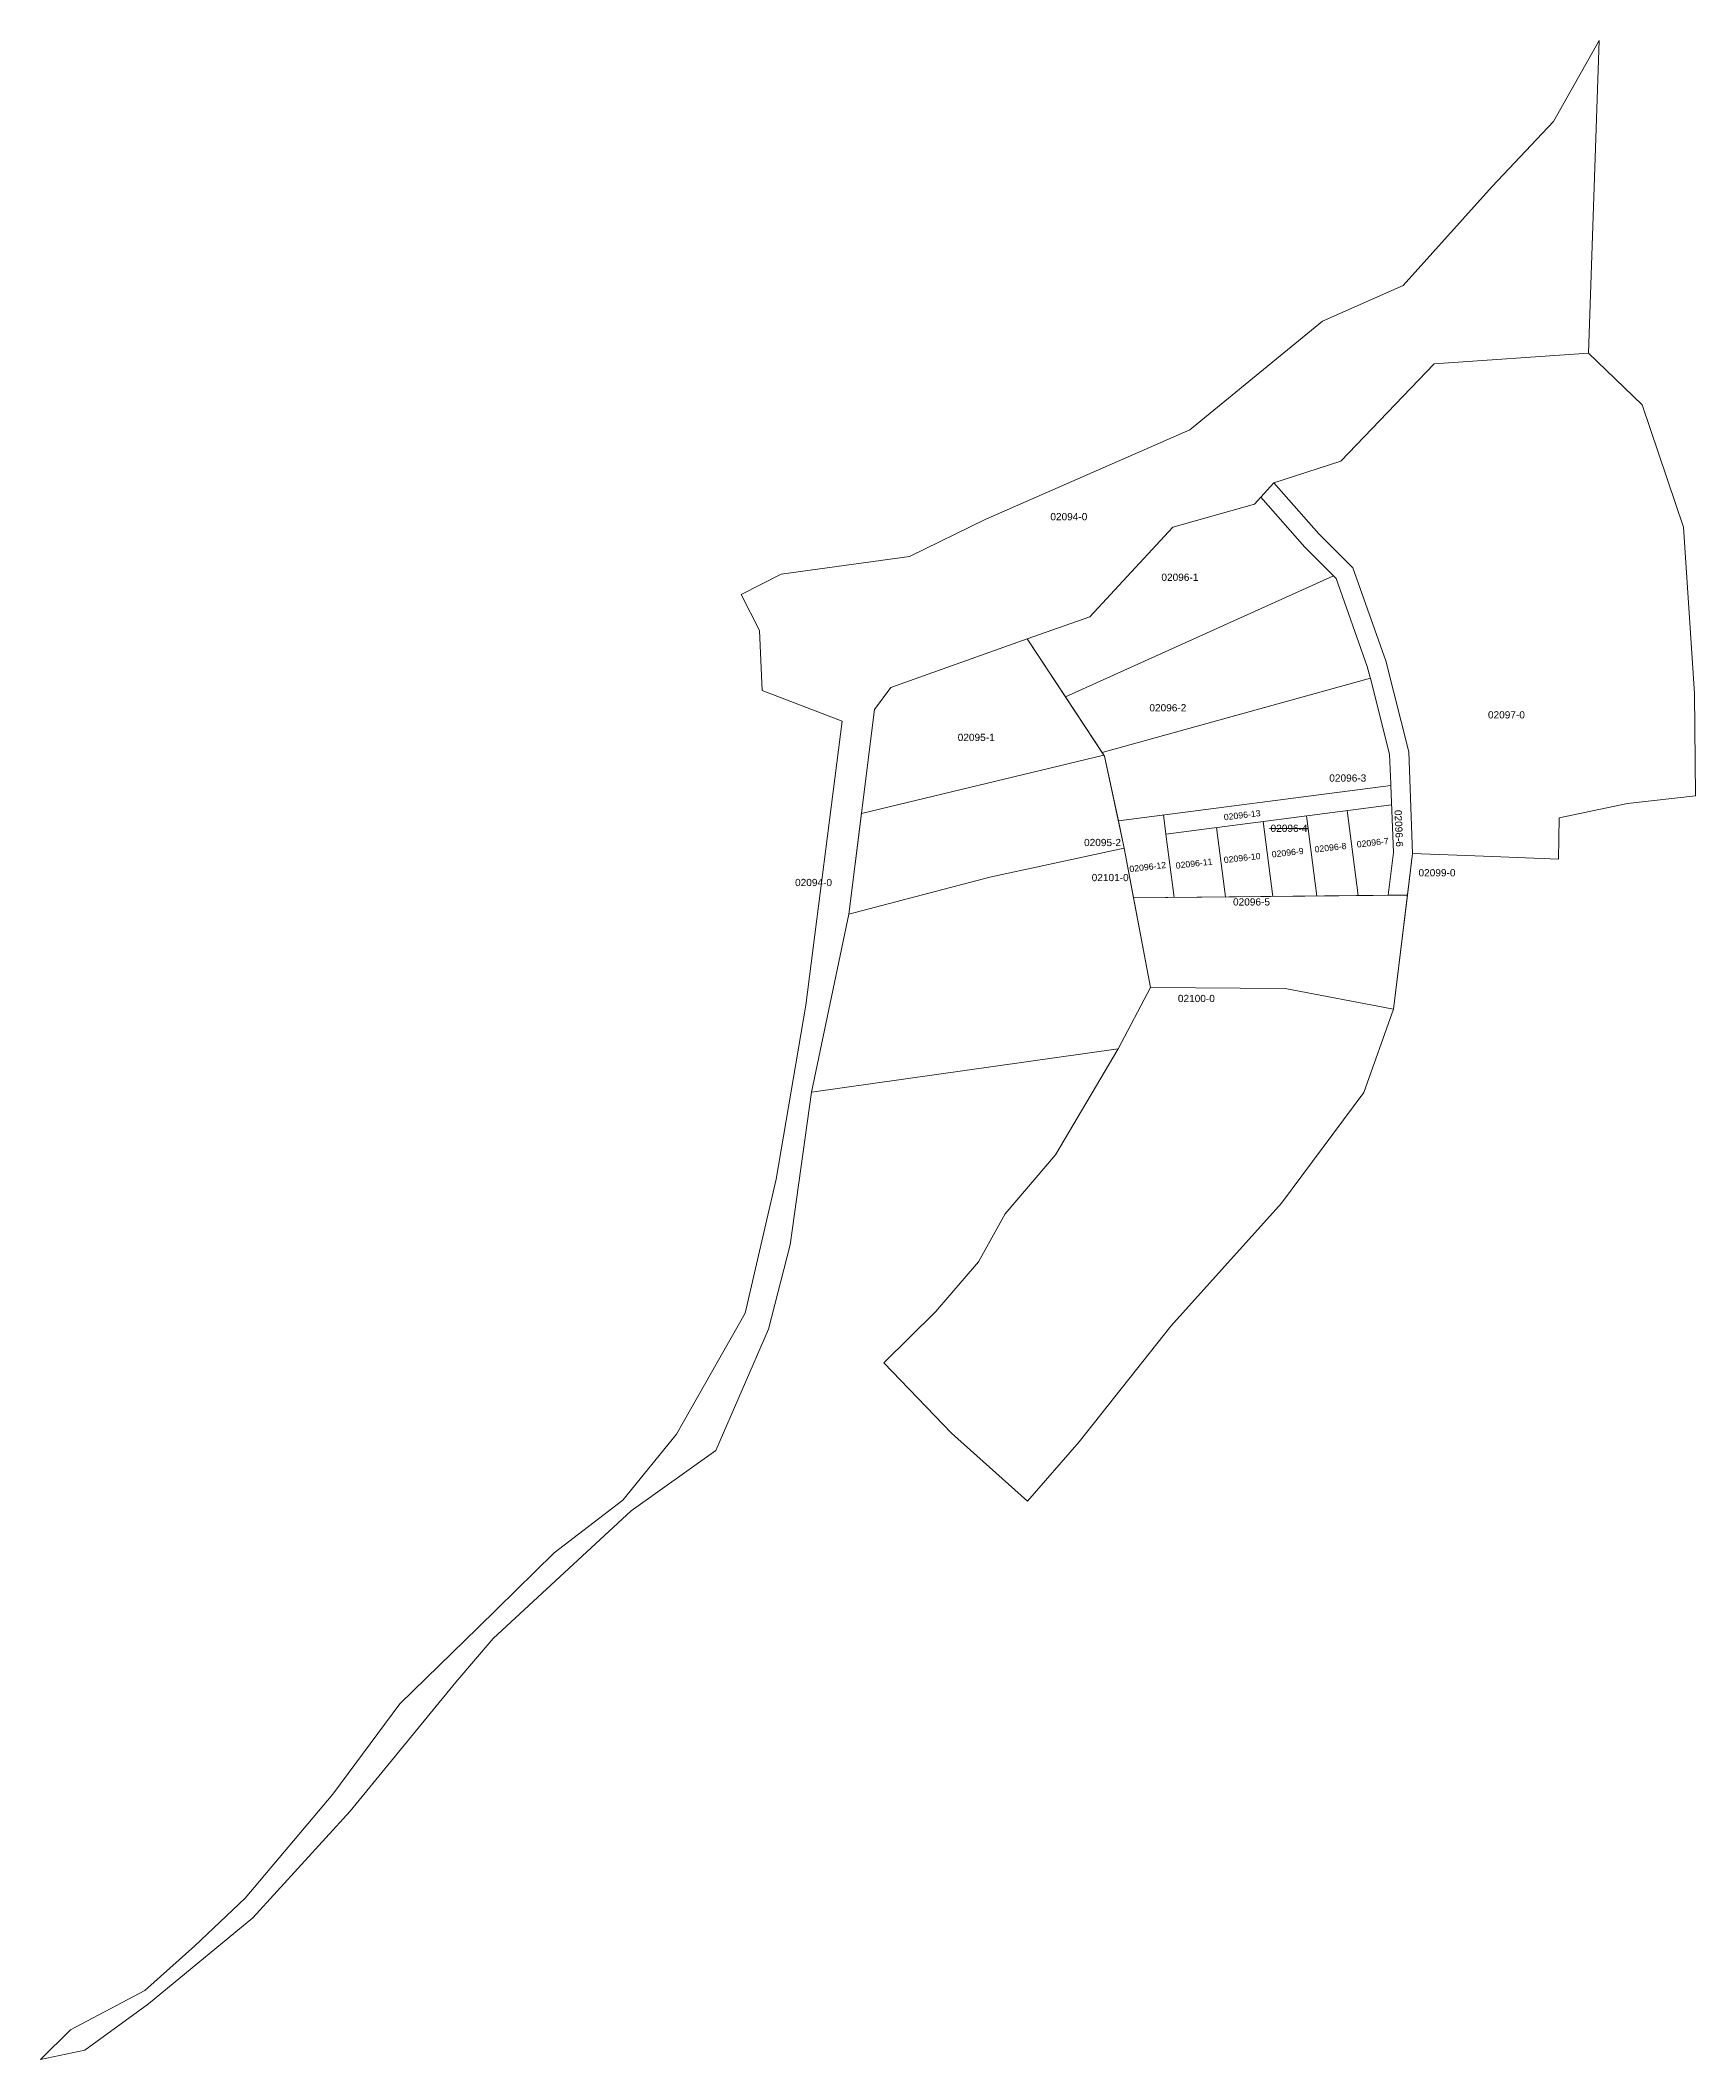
# Model space of a CAD drawing. Header units: metres. Extents: x 7511789 to 7512133, y 4687420 to 4687840.
import ezdxf

# ---------------------------------------------------------------- set-up
doc = ezdxf.new("R2010")
doc.units = ezdxf.units.M
for name, color, linetype, lineweight in [('Ndarjet', 1, 'Continuous', 0), ('Nr Parceles Baze', 7, 'Continuous', 0), ('Nr-Kojshi', 251, 'Continuous', 0), ('Nr-Ri', 1, 'Continuous', 0), ('Parc-Kojshi', 251, 'Continuous', 0), ('Parcela Baze', 7, 'Continuous', 0)]:
    doc.layers.add(name, color=color, linetype=linetype, lineweight=lineweight)
doc.styles.get("Standard").update_dxf_attribs({"font": 'arial.ttf'})

msp = doc.modelspace()

# ---------------------------------------------------------------- linework, layer by layer
at = {"layer": 'Ndarjet', "flags": 128}
for points in [[(7512069.82, 4687681.46), (7512022.86, 4687675.37)], [(7512062.89, 4687662.57), (7512060.59, 4687680.27)], [(7512022.86, 4687675.37), (7512022.35, 4687679.34)], [(7512035.29, 4687662.3), (7512033.41, 4687676.74)], [(7512045.13, 4687662.4), (7512043.11, 4687678)], [(7512044.44, 4687676.51), (7512052.39, 4687676.51)], [(7512054.29, 4687662.48), (7512052.13, 4687679.17)], [(7512024.57, 4687662.2), (7512022.86, 4687675.37)]]:
    msp.add_lwpolyline(points, dxfattribs=at)
at = {"layer": 'Parc-Kojshi'}
for points in [[(7511938.86, 4687705.22), (7511938.36, 4687717.68), (7511934.51, 4687725.21), (7511942.85, 4687729.44), (7511969.56, 4687733.08), (7511985.43, 4687740.85), (7512027.85, 4687759.43), (7512055.47, 4687782.02), (7512072.26, 4687789.45), (7512090.74, 4687810.09), (7512103.53, 4687823.56), (7512113, 4687840.45), (7512110.79, 4687775.42), (7512078.69, 4687773.14), (7512059.28, 4687752.91), (7512045.32, 4687748.43), (7512041.33, 4687743.99), (7512024.31, 4687739.19), (7512007.07, 4687720.56), (7511994, 4687716), (7511965.68, 4687705.83), (7511962.26, 4687701.26), (7511956.89, 4687658.68), (7511949.14, 4687621.69), (7511944.69, 4687589.97), (7511940.24, 4687572.39), (7511929.26, 4687547.17), (7511911.61, 4687534.65), (7511882.95, 4687508.09), (7511875.17, 4687498.96), (7511853.19, 4687472.15), (7511832.94, 4687450), (7511811.26, 4687432.08), (7511798, 4687422.43), (7511788.74, 4687420.48), (7511795.02, 4687426.65), (7511810.49, 4687434.88), (7511820.85, 4687444.17), (7511831.33, 4687454.05), (7511849.59, 4687475.7), (7511863.52, 4687494.46), (7511879.8, 4687510.38), (7511895.64, 4687525.88), (7511909.92, 4687536.85), (7511921.09, 4687550.54), (7511935.33, 4687575.73), (7511941.82, 4687603.62), (7511947.99, 4687639.79), (7511955.52, 4687698.85), (7511938.86, 4687705.22)], [(7512045.32, 4687748.43), (7512059.28, 4687752.91), (7512078.69, 4687773.14), (7512110.79, 4687775.42), (7512121.98, 4687764.68), (7512130.53, 4687739.21), (7512132.82, 4687704.64), (7512133.08, 4687683.31), (7512118.92, 4687681.71), (7512104.66, 4687678.74), (7512104.54, 4687670.17), (7512090.83, 4687670.74), (7512074.2, 4687671.35), (7512073.41, 4687692.49), (7512068.62, 4687711.4), (7512061.77, 4687730.71), (7512054.69, 4687737.8), (7512045.32, 4687748.43)], [(7511949.14, 4687621.69), (7511956.89, 4687658.68), (7511986.23, 4687666.38), (7512014.22, 4687672.42), (7512019.69, 4687643.45), (7512012.95, 4687630.7), (7511949.14, 4687621.69)], [(7512019.69, 4687643.45), (7512047.71, 4687643.27), (7512070.21, 4687638.93), (7512064.04, 4687621.64), (7512046.92, 4687598.58), (7512023.88, 4687573.03), (7512004.82, 4687548.96), (7511994.12, 4687536.64), (7511978.26, 4687550.79), (7511964.21, 4687565.41), (7511974.95, 4687576.03), (7511983.86, 4687586.43), (7511989.42, 4687596.42), (7511999.93, 4687608.65), (7512012.95, 4687630.7), (7512019.69, 4687643.45)]]:
    msp.add_lwpolyline(points, close=True, dxfattribs=at)
at = {"layer": 'Parc-Kojshi', "flags": 128}
for points in [[(7512061.77, 4687730.71), (7512054.69, 4687737.8), (7512045.32, 4687748.43), (7512042.63, 4687745.43), (7512051.77, 4687735.06), (7512057.72, 4687729.1), (7512057.94, 4687728.88), (7512058.3, 4687728.52), (7512064.78, 4687710.24), (7512065.37, 4687707.94), (7512065.41, 4687707.78), (7512069.42, 4687691.92), (7512069.66, 4687685.8), (7512069.67, 4687685.48), (7512070.2, 4687671.52), (7512069.1, 4687662.63), (7512073.14, 4687662.67), (7512074.2, 4687671.35), (7512073.41, 4687692.49), (7512068.62, 4687711.4)], [(7512051.77, 4687735.06), (7512042.63, 4687745.43), (7512041.33, 4687743.99), (7512024.31, 4687739.19), (7512007.07, 4687720.56), (7511994, 4687716), (7512001.96, 4687703.92), (7512057.72, 4687729.1)], [(7512058.3, 4687728.52), (7512057.94, 4687728.88), (7512057.72, 4687729.1), (7512001.96, 4687703.92), (7512009.59, 4687692.34), (7512065.41, 4687707.78), (7512065.37, 4687707.94), (7512064.78, 4687710.24)], [(7512001.96, 4687703.92), (7511994, 4687716), (7511965.68, 4687705.83), (7511962.26, 4687701.26), (7511959.53, 4687679.67), (7512009.97, 4687691.75), (7512009.59, 4687692.34)], [(7512065.41, 4687707.78), (7512009.59, 4687692.34), (7512010.11, 4687691.55), (7512012.99, 4687678.12), (7512069.67, 4687685.48), (7512069.66, 4687685.8), (7512069.42, 4687691.92)], [(7512012.99, 4687678.12), (7512010.11, 4687691.55), (7512009.97, 4687691.75), (7511959.53, 4687679.67), (7511956.89, 4687658.68), (7511986.23, 4687666.38), (7512014.22, 4687672.42)], [(7512073.14, 4687662.67), (7512016.16, 4687662.11), (7512019.69, 4687643.45), (7512047.71, 4687643.27), (7512070.21, 4687638.93)]]:
    msp.add_lwpolyline(points, close=True, dxfattribs=at)
at = {"layer": 'Parcela Baze', "flags": 128}
for points in [[(7511994, 4687716), (7512007.07, 4687720.56), (7512024.31, 4687739.19), (7512041.33, 4687743.99), (7512045.32, 4687748.43), (7512054.69, 4687737.8), (7512061.77, 4687730.71), (7512068.62, 4687711.4), (7512073.41, 4687692.49), (7512074.2, 4687671.35), (7512070.21, 4687638.93), (7512047.71, 4687643.27), (7512019.69, 4687643.45), (7512014.22, 4687672.42), (7512010.11, 4687691.55), (7511994, 4687716)], [(7511956.89, 4687658.68), (7511962.26, 4687701.26), (7511965.68, 4687705.83), (7511994, 4687716), (7512010.11, 4687691.55), (7512014.22, 4687672.42), (7511986.23, 4687666.38), (7511956.89, 4687658.68)]]:
    msp.add_lwpolyline(points, dxfattribs=at)
msp.add_lwpolyline([(7512069.67, 4687685.48), (7512012.99, 4687678.12), (7512014.22, 4687672.42), (7512016.16, 4687662.11), (7512069.1, 4687662.63), (7512070.2, 4687671.52)], close=True, dxfattribs=at)

# ---------------------------------------------------------------- texts
at = {"layer": 'Nr Parceles Baze'}
msp.add_text('02096-4', height=1.5, dxfattribs=at).set_placement((7512044.65, 4687675.82))
at = {"layer": 'Nr-Kojshi'}
for s, p in [('02094-0', (7511998.84, 4687740.64)), ('02096-1', (7512021.94, 4687728.03)), ('02096-2', (7512019.44, 4687700.89)), ('02097-0', (7512089.87, 4687699.42)), ('02095-1', (7511979.57, 4687694.73)), ('02096-3', (7512056.87, 4687686.28)), ('02095-2', (7512005.85, 4687672.87)), ('02099-0', (7512075.43, 4687666.58)), ('02094-0', (7511945.73, 4687664.55)), ('02101-0', (7512007.44, 4687665.58)), ('02096-5', (7512036.84, 4687660.51)), ('02100-0', (7512025.37, 4687640.43))]:
    msp.add_text(s, height=1.5, dxfattribs=at).set_placement(p)
msp.add_text('02096-6', height=1.5, rotation=272.4627, dxfattribs=at).set_placement((7512070.42, 4687680.36))
at = {"layer": 'Nr-Ri'}
for s, p in [('02096-13', (7512035, 4687678.22)), ('02096-9', (7512044.97, 4687670.49)), ('02096-8', (7512053.88, 4687671.53)), ('02096-7', (7512062.66, 4687672.56)), ('02096-12', (7512015.36, 4687667.44)), ('02096-11', (7512025, 4687668.15)), ('02096-10', (7512035, 4687669.32))]:
    msp.add_text(s, height=1.3, rotation=6.6254, dxfattribs=at).set_placement(p)

doc.saveas('drawing.dxf')
